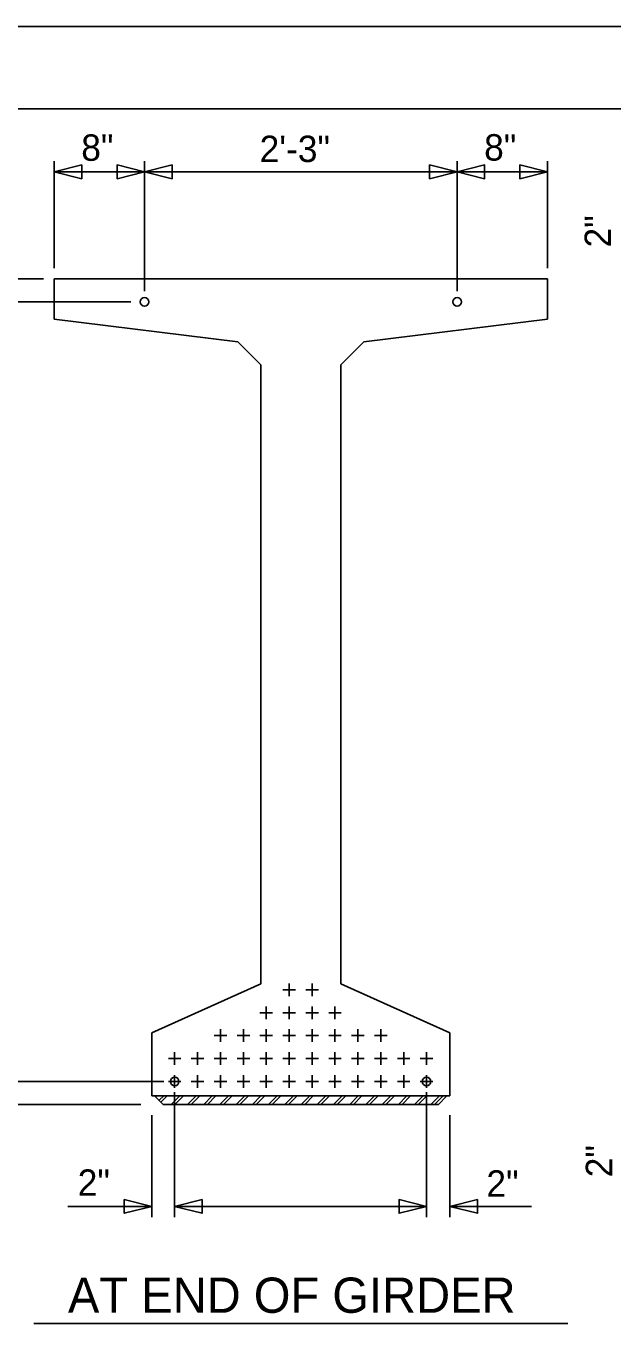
# Model space of a CAD drawing. Extents: x 0 to 45.3, y 0 to 32.7.
# Drawn here: x 28.79 to 33.05, y 19.74 to 29.33 of the extents above; entities that cross this region are included whole.
import ezdxf

# ---------------------------------------------------------------- set-up
doc = ezdxf.new("R2010")
doc.units = 0
for name, color, linetype in [('Arrowhead Terminators CELL', 7, 'Continuous'), ('P_SMU_Concrete_Girder', 7, 'Continuous'), ('P_SMU_Structural_Steel', 7, 'Continuous'), ('P_SMU_Tendon', 7, 'Continuous'), ('P_SMU_Tendon_Centerline', 7, 'Continuous'), ('Plot Shape CELL', 7, 'Continuous'), ('Sheet Plan CELL', 7, 'Continuous'), ('SMU_Dimension Lines', 7, 'Continuous'), ('SMU_Subtitle Text', 7, 'Continuous'), ('SMU_Text', 7, 'Continuous')]:
    doc.layers.add(name, color=color, linetype=linetype)

msp = doc.modelspace()

# ---------------------------------------------------------------- linework, layer by layer
at = {"layer": 'Arrowhead Terminators CELL'}
for points in [[(28.9908, 28.2757), (29.1908, 28.2257), (29.1908, 28.3257)], [(29.647, 28.2757), (29.447, 28.3257), (29.447, 28.2257)], [(29.647, 28.2757), (29.8469, 28.2257), (29.8469, 28.3257)], [(31.9178, 28.2757), (31.7178, 28.3257), (31.7178, 28.2257)], [(31.9178, 28.2757), (32.1178, 28.2257), (32.1178, 28.3257)], [(32.5739, 28.2757), (32.3739, 28.3257), (32.3739, 28.2257)], [(29.6991, 20.7556), (29.4991, 20.8056), (29.4991, 20.7056)], [(29.8655, 20.7556), (30.0655, 20.7056), (30.0655, 20.8056)], [(31.696, 20.7556), (31.496, 20.8056), (31.496, 20.7056)], [(31.8656, 20.7556), (32.0656, 20.7056), (32.0656, 20.8056)]]:
    msp.add_lwpolyline(points, close=True, dxfattribs=at)
at = {"layer": 'P_SMU_Concrete_Girder'}
for p, q in [((32.5739, 27.4975), (28.9908, 27.4975)), ((28.9908, 27.4975), (28.9908, 27.2059)), ((32.5739, 27.2059), (32.5739, 27.4975)), ((28.9908, 27.2059), (30.3241, 27.0393)), ((31.2406, 27.0393), (32.5739, 27.2059)), ((30.3241, 27.0393), (30.4908, 26.8726)), ((31.0739, 26.8726), (31.2406, 27.0393)), ((30.4908, 26.8726), (30.4908, 22.3727)), ((31.0739, 22.3727), (31.0739, 26.8726)), ((29.6991, 22.0184), (30.4908, 22.3727)), ((31.8656, 22.0184), (31.0739, 22.3727)), ((29.6991, 21.5598), (29.6991, 22.0184)), ((31.8656, 21.5598), (31.8656, 22.0184)), ((29.6991, 21.5598), (31.8656, 21.5598))]:
    msp.add_line(p, q, dxfattribs=at)
at = {"layer": 'P_SMU_Structural_Steel'}
for p, q in [((29.7199, 21.5598), (29.7822, 21.4976)), ((29.728, 21.5517), (29.7361, 21.5598)), ((29.7528, 21.5269), (29.786, 21.5598)), ((29.766, 21.5137), (29.8123, 21.5598)), ((29.7822, 21.4976), (31.7821, 21.4976)), ((29.8411, 21.4976), (29.9039, 21.5598)), ((29.8677, 21.4976), (29.9301, 21.5598)), ((29.9592, 21.4976), (30.0215, 21.5598)), ((29.9855, 21.4976), (30.0482, 21.5598)), ((30.0771, 21.4976), (30.1393, 21.5598)), ((30.1034, 21.4976), (30.1658, 21.5598)), ((30.1947, 21.4976), (30.2574, 21.5598)), ((30.2215, 21.4976), (30.2837, 21.5598)), ((30.3126, 21.4976), (30.3753, 21.5598)), ((30.339, 21.4976), (30.4015, 21.5598)), ((30.4304, 21.4976), (30.4928, 21.5598)), ((30.4569, 21.4976), (30.5197, 21.5598)), ((30.5485, 21.4976), (30.6107, 21.5598)), ((30.5747, 21.4976), (30.6372, 21.5598)), ((30.6661, 21.4976), (30.7286, 21.5598)), ((30.6923, 21.4976), (30.7551, 21.5598)), ((30.7839, 21.4976), (30.8466, 21.5598)), ((30.8104, 21.4976), (30.8729, 21.5598)), ((30.9017, 21.4976), (30.9645, 21.5598)), ((30.9283, 21.4976), (30.9908, 21.5598)), ((31.0199, 21.4976), (31.0824, 21.5598)), ((31.0461, 21.4976), (31.1088, 21.5598)), ((31.1377, 21.4976), (31.1999, 21.5598)), ((31.164, 21.4976), (31.2267, 21.5598)), ((31.2555, 21.4976), (31.318, 21.5598)), ((31.2821, 21.4976), (31.3442, 21.5598)), ((31.3731, 21.4976), (31.4359, 21.5598)), ((31.3999, 21.4976), (31.4622, 21.5598)), ((31.491, 21.4976), (31.5537, 21.5598)), ((31.5175, 21.4976), (31.5802, 21.5598)), ((31.6091, 21.4976), (31.6713, 21.5598)), ((31.6353, 21.4976), (31.6981, 21.5598)), ((31.727, 21.4976), (31.7891, 21.5598)), ((31.7532, 21.4976), (31.8157, 21.5598)), ((31.8443, 21.5598), (31.7821, 21.4976))]:
    msp.add_line(p, q, dxfattribs=at)
at = {"layer": 'P_SMU_Tendon'}
for centre in [(29.647, 27.3301), (31.918, 27.3301), (29.8658, 21.6641), (31.696, 21.6643)]:
    msp.add_circle(centre, 0.031, dxfattribs=at)
at = {"layer": 'P_SMU_Tendon_Centerline'}
for p, q in [((30.6976, 22.3298), (30.6976, 22.3758)), ((30.864, 22.3298), (30.864, 22.3758)), ((30.6976, 22.3298), (30.6519, 22.3298)), ((30.6976, 22.284), (30.6976, 22.3298)), ((30.6976, 22.3298), (30.7435, 22.3298)), ((30.864, 22.3298), (30.8183, 22.3298)), ((30.864, 22.284), (30.864, 22.3298)), ((30.864, 22.3298), (30.9099, 22.3298)), ((30.5312, 22.1635), (30.4855, 22.1635)), ((30.5312, 22.1635), (30.5312, 22.2094)), ((30.5312, 22.1175), (30.5312, 22.1635)), ((30.5312, 22.1635), (30.5771, 22.1635)), ((30.6976, 22.1635), (30.6519, 22.1635)), ((30.6976, 22.1635), (30.6976, 22.2094)), ((30.6976, 22.1175), (30.6976, 22.1635)), ((30.6976, 22.1635), (30.7435, 22.1635)), ((30.864, 22.1635), (30.8183, 22.1635)), ((30.864, 22.1635), (30.864, 22.2094)), ((30.864, 22.1175), (30.864, 22.1635)), ((30.864, 22.1635), (30.9099, 22.1635)), ((31.0304, 22.1635), (30.9847, 22.1635)), ((31.0304, 22.1635), (31.0304, 22.2094)), ((31.0304, 22.1175), (31.0304, 22.1635)), ((31.0304, 22.1635), (31.0763, 22.1635)), ((30.1984, 21.9971), (30.1527, 21.9971)), ((30.1984, 21.9971), (30.1984, 22.043)), ((30.1984, 21.9511), (30.1984, 21.9971)), ((30.1984, 21.9971), (30.2443, 21.9971)), ((30.3648, 21.9971), (30.3191, 21.9971)), ((30.3648, 21.9971), (30.3648, 22.043)), ((30.3648, 21.9511), (30.3648, 21.9971)), ((30.3648, 21.9971), (30.4107, 21.9971)), ((30.5312, 21.9971), (30.4855, 21.9971)), ((30.5312, 21.9971), (30.5312, 22.043)), ((30.5312, 21.9511), (30.5312, 21.9971)), ((30.5312, 21.9971), (30.5771, 21.9971)), ((30.6976, 21.9971), (30.6519, 21.9971)), ((30.6976, 21.9971), (30.6976, 22.043)), ((30.6976, 21.9511), (30.6976, 21.9971)), ((30.6976, 21.9971), (30.7435, 21.9971)), ((30.864, 21.9971), (30.8183, 21.9971)), ((30.864, 21.9971), (30.864, 22.043)), ((30.864, 21.9511), (30.864, 21.9971)), ((30.864, 21.9971), (30.9099, 21.9971)), ((31.0304, 21.9971), (30.9847, 21.9971)), ((31.0304, 21.9971), (31.0304, 22.043)), ((31.0304, 21.9511), (31.0304, 21.9971)), ((31.0304, 21.9971), (31.0763, 21.9971)), ((31.1967, 21.9971), (31.1511, 21.9971)), ((31.1967, 21.9971), (31.1967, 22.043)), ((31.1967, 21.9511), (31.1967, 21.9971)), ((31.1967, 21.9971), (31.2427, 21.9971)), ((31.3632, 21.9971), (31.3175, 21.9971)), ((31.3632, 21.9971), (31.3632, 22.043)), ((31.3632, 21.9511), (31.3632, 21.9971)), ((31.3632, 21.9971), (31.4091, 21.9971)), ((29.8655, 21.8307), (29.8655, 21.8766)), ((30.032, 21.8307), (30.032, 21.8766)), ((30.1984, 21.8307), (30.1984, 21.8766)), ((30.3648, 21.8307), (30.3648, 21.8766)), ((30.5312, 21.8307), (30.5312, 21.8766)), ((30.6976, 21.8307), (30.6976, 21.8766)), ((30.864, 21.8307), (30.864, 21.8766)), ((31.0304, 21.8307), (31.0304, 21.8766)), ((31.1967, 21.8307), (31.1967, 21.8766)), ((31.3632, 21.8307), (31.3632, 21.8766)), ((31.5296, 21.8307), (31.5296, 21.8766)), ((31.696, 21.8307), (31.696, 21.8766)), ((29.8655, 21.8307), (29.8199, 21.8307)), ((29.8655, 21.7847), (29.8655, 21.8307)), ((29.8655, 21.8307), (29.9115, 21.8307)), ((30.032, 21.8307), (29.9863, 21.8307)), ((30.032, 21.7847), (30.032, 21.8307)), ((30.032, 21.8307), (30.0779, 21.8307)), ((30.1984, 21.8307), (30.1527, 21.8307)), ((30.1984, 21.7847), (30.1984, 21.8307)), ((30.1984, 21.8307), (30.2443, 21.8307)), ((30.3648, 21.8307), (30.3191, 21.8307)), ((30.3648, 21.7847), (30.3648, 21.8307)), ((30.3648, 21.8307), (30.4107, 21.8307)), ((30.5312, 21.8307), (30.4855, 21.8307)), ((30.5312, 21.7847), (30.5312, 21.8307)), ((30.5312, 21.8307), (30.5771, 21.8307)), ((30.6976, 21.8307), (30.6519, 21.8307)), ((30.6976, 21.7847), (30.6976, 21.8307)), ((30.6976, 21.8307), (30.7435, 21.8307)), ((30.864, 21.8307), (30.8183, 21.8307)), ((30.864, 21.7847), (30.864, 21.8307)), ((30.864, 21.8307), (30.9099, 21.8307)), ((31.0304, 21.8307), (30.9847, 21.8307)), ((31.0304, 21.7847), (31.0304, 21.8307)), ((31.0304, 21.8307), (31.0763, 21.8307)), ((31.1967, 21.8307), (31.1511, 21.8307)), ((31.1967, 21.7847), (31.1967, 21.8307)), ((31.1967, 21.8307), (31.2427, 21.8307)), ((31.3632, 21.8307), (31.3175, 21.8307)), ((31.3632, 21.7847), (31.3632, 21.8307)), ((31.3632, 21.8307), (31.4091, 21.8307)), ((31.5296, 21.8307), (31.4839, 21.8307)), ((31.5296, 21.7847), (31.5296, 21.8307)), ((31.5296, 21.8307), (31.5755, 21.8307)), ((31.696, 21.8307), (31.6503, 21.8307)), ((31.696, 21.7847), (31.696, 21.8307)), ((31.696, 21.8307), (31.742, 21.8307)), ((29.8655, 21.6643), (29.8655, 21.7102)), ((30.032, 21.6643), (30.032, 21.7102)), ((30.1984, 21.6643), (30.1984, 21.7102)), ((30.3648, 21.6643), (30.3648, 21.7102)), ((30.5312, 21.6643), (30.5312, 21.7102)), ((30.6976, 21.6643), (30.6976, 21.7102)), ((30.864, 21.6643), (30.864, 21.7102)), ((31.0304, 21.6643), (31.0304, 21.7102)), ((31.1967, 21.6643), (31.1967, 21.7102)), ((31.3632, 21.6643), (31.3632, 21.7102)), ((31.5296, 21.6643), (31.5296, 21.7102)), ((31.696, 21.6643), (31.696, 21.7102)), ((29.8655, 21.6643), (29.8199, 21.6643)), ((29.8655, 21.6183), (29.8655, 21.6643)), ((29.8655, 21.6643), (29.9115, 21.6643)), ((30.032, 21.6643), (29.9863, 21.6643)), ((30.032, 21.6183), (30.032, 21.6643)), ((30.032, 21.6643), (30.0779, 21.6643)), ((30.1984, 21.6643), (30.1527, 21.6643)), ((30.1984, 21.6183), (30.1984, 21.6643)), ((30.1984, 21.6643), (30.2443, 21.6643)), ((30.3648, 21.6643), (30.3191, 21.6643)), ((30.3648, 21.6183), (30.3648, 21.6643)), ((30.3648, 21.6643), (30.4107, 21.6643)), ((30.5312, 21.6643), (30.4855, 21.6643)), ((30.5312, 21.6183), (30.5312, 21.6643)), ((30.5312, 21.6643), (30.5771, 21.6643)), ((30.6976, 21.6643), (30.6519, 21.6643)), ((30.6976, 21.6183), (30.6976, 21.6643)), ((30.6976, 21.6643), (30.7435, 21.6643)), ((30.864, 21.6643), (30.8183, 21.6643)), ((30.864, 21.6183), (30.864, 21.6643)), ((30.864, 21.6643), (30.9099, 21.6643)), ((31.0304, 21.6643), (30.9847, 21.6643)), ((31.0304, 21.6183), (31.0304, 21.6643)), ((31.0304, 21.6643), (31.0763, 21.6643)), ((31.1967, 21.6643), (31.1511, 21.6643)), ((31.1967, 21.6183), (31.1967, 21.6643)), ((31.1967, 21.6643), (31.2427, 21.6643)), ((31.3632, 21.6643), (31.3175, 21.6643)), ((31.3632, 21.6183), (31.3632, 21.6643)), ((31.3632, 21.6643), (31.4091, 21.6643)), ((31.5296, 21.6643), (31.4839, 21.6643)), ((31.5296, 21.6183), (31.5296, 21.6643)), ((31.5296, 21.6643), (31.5755, 21.6643)), ((31.696, 21.6643), (31.6503, 21.6643)), ((31.696, 21.6183), (31.696, 21.6643)), ((31.696, 21.6643), (31.742, 21.6643))]:
    msp.add_line(p, q, dxfattribs=at)
at = {"layer": 'Plot Shape CELL'}
msp.add_lwpolyline([(0, 29.3328), (45.3328, 29.3328), (45.3328, 0), (0, 0)], close=True, dxfattribs=at)
at = {"layer": 'Sheet Plan CELL'}
msp.add_line((44.9727, 28.7328), (0.9727, 28.7328), dxfattribs=at)
at = {"layer": 'SMU_Dimension Lines'}
for p, q in [((28.9908, 27.5755), (28.9908, 28.3536)), ((29.647, 27.4083), (29.647, 28.3536)), ((31.9178, 27.4083), (31.9178, 28.3536)), ((32.5739, 27.5755), (32.5739, 28.3536)), ((28.9908, 28.2757), (29.647, 28.2757)), ((29.647, 28.2757), (31.9178, 28.2757)), ((31.9178, 28.2757), (32.5739, 28.2757)), ((28.9126, 27.4975), (28.2459, 27.4975)), ((29.548, 27.3303), (28.2459, 27.3303)), ((29.7876, 21.6643), (28.2459, 21.6643)), ((29.8655, 21.586), (29.8655, 20.6774)), ((31.696, 21.586), (31.696, 20.6774)), ((29.6209, 21.4976), (28.2459, 21.4976)), ((29.6991, 21.4196), (29.6991, 20.6774)), ((31.8656, 21.4196), (31.8656, 20.6774)), ((29.0887, 20.7556), (29.6991, 20.7556)), ((30.1787, 20.7556), (29.8655, 20.7556)), ((29.8655, 20.7556), (31.696, 20.7556)), ((31.386, 20.7556), (31.696, 20.7556)), ((32.2997, 20.7556), (31.8656, 20.7556)), ((32.4583, 20.7556), (31.8656, 20.7556))]:
    msp.add_line(p, q, dxfattribs=at)
at = {"layer": 'SMU_Subtitle Text'}
msp.add_line((28.8414, 19.9036), (32.7228, 19.9036), dxfattribs=at)

# ---------------------------------------------------------------- texts
msp.add_text('AT END OF GIRDER', height=0.256, dxfattribs=at).set_placement((29.0903, 19.9825))
at = {"layer": 'SMU_Text'}
for s, p in [('8"', (29.1871, 28.3557)), ('2\'-3"', (30.4831, 28.3467)), ('8"', (32.1141, 28.3573)), ('2"', (29.1615, 20.8328)), ('2"', (32.1307, 20.8263))]:
    msp.add_text(s, height=0.192, dxfattribs=at).set_placement(p)
for p in [(33.0362, 27.7259), (33.0446, 20.9676)]:
    msp.add_text('2"', height=0.192, rotation=90, dxfattribs=at).set_placement(p)

doc.saveas('drawing.dxf')
